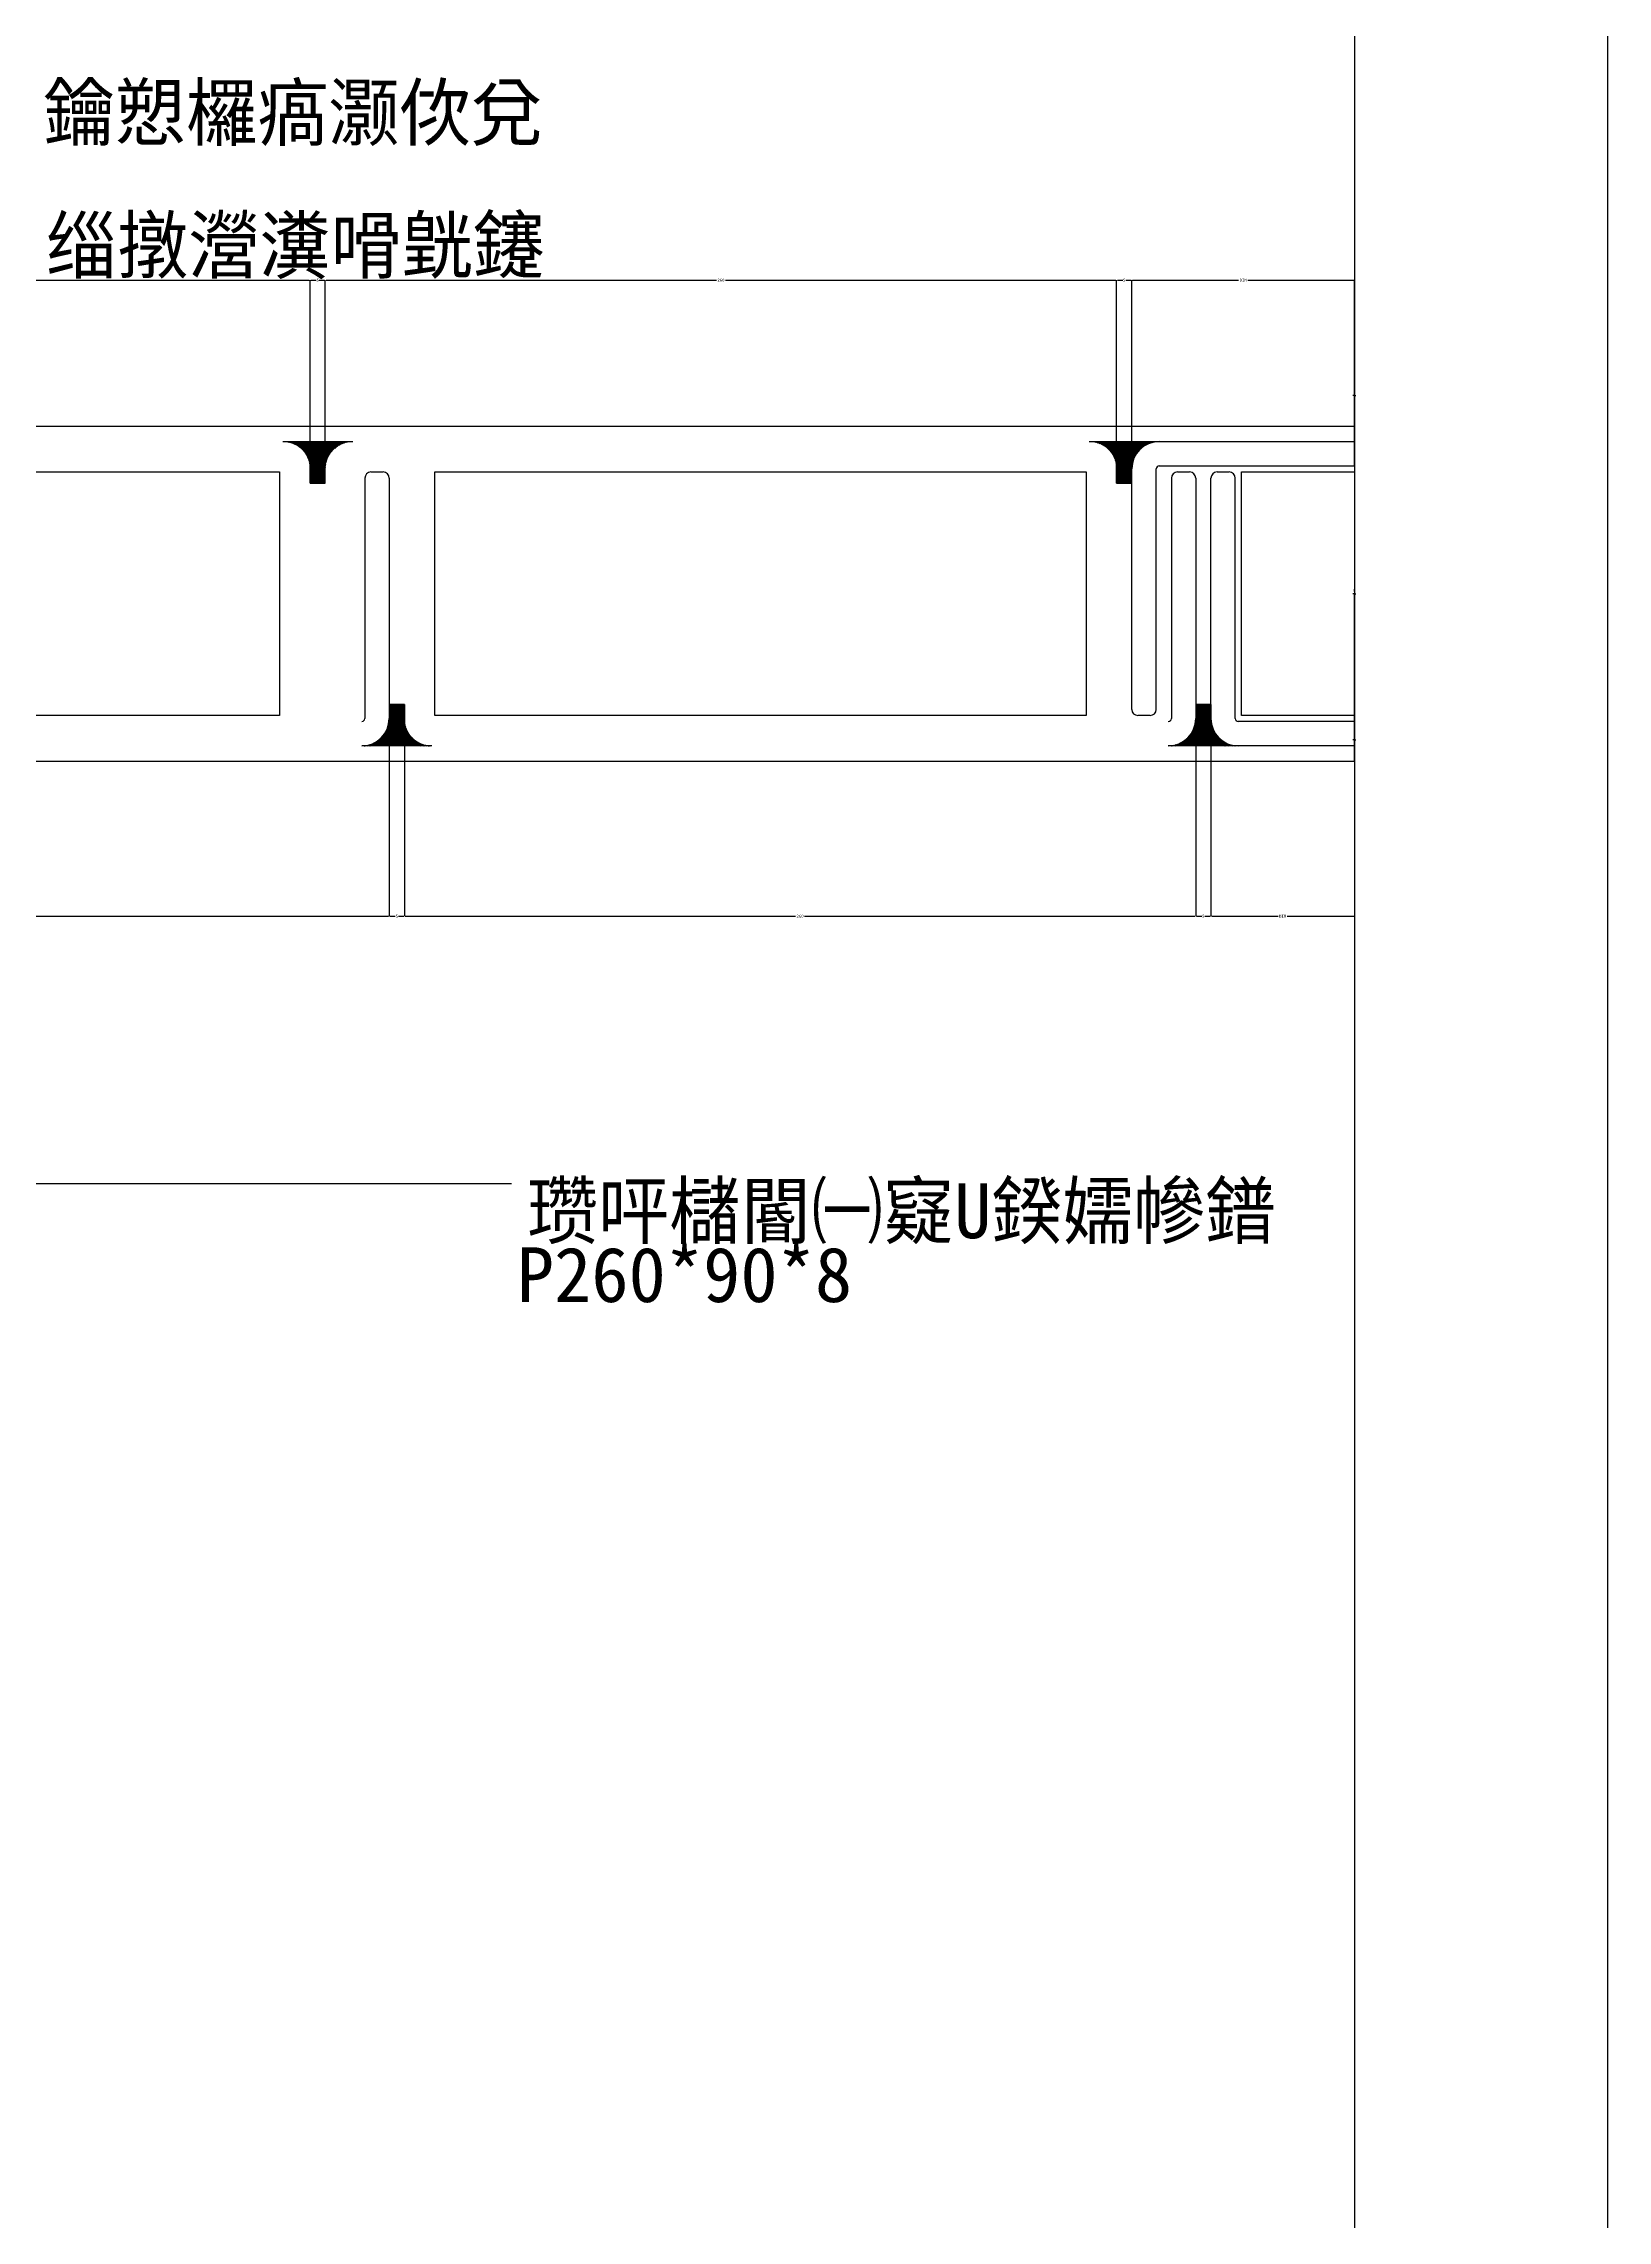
# Model space of a CAD drawing. Header units: metres. Extents: x -1248372 to 1254666, y -4709 to 22932.
# Drawn here: x 1249759 to 1250273, y 16901 to 17616 of the extents above; entities that cross this region are included whole.
import ezdxf

# ---------------------------------------------------------------- set-up
doc = ezdxf.new("R2010")
doc.units = ezdxf.units.M
doc.layers.add('A-ANNO-TEXT', color=7, linetype='Continuous')
doc.layers.add('u鐜荤拑', color=113, linetype='Continuous')
doc.dimstyles.get("Standard").update_dxf_attribs({"dimtxt": 2.5, "dimasz": 2.5, "dimexe": 1.25, "dimexo": 0.625, "dimtad": 1, "dimcen": 2.5, "dimazin": 3, "dimtfac": 1, "dimtmove": 0, "dimatfit": 3})

# ---------------------------------------------------------------- blocks, each defined once
blk = doc.blocks.new('_CLOSEDFILLED')
at = {"color": 0, "linetype": 'BYBLOCK'}
blk.add_solid([(-1, 0.2), (0, 0), (-1, -0.2)], dxfattribs=at)
blk = doc.blocks.new('*D11')
for p, q in [((1250189.67, 17500.78), (1250189.42, 17500.78)), ((1250189.92, 17490.6), (1250189.92, 17500.78)), ((1250189.92, 17485.6), (1250189.92, 17500.78)), ((1250189.92, 17500.78), (1250189.92, 17500.78)), ((1250190.17, 17500.78), (1250190.42, 17500.78))]:
    blk.add_line(p, q)
at = {"layer": 'Defpoints'}
for p in [(1250189.92, 17500.78), (1250189.92, 17490.6), (1250189.92, 17485.6)]:
    blk.add_point(p, dxfattribs=at)
at = {"layer": 'u鐜荤拑', "xscale": 0.25, "yscale": 0.25}
blk.add_blockref('_CLOSEDFILLED', (1250189.92, 17500.78), dxfattribs=at)
at = {"layer": 'u鐜荤拑', "xscale": 0.25, "yscale": 0.25, "rotation": 180}
blk.add_blockref('_CLOSEDFILLED', (1250189.92, 17500.78), dxfattribs=at)
at = {"layer": 'u鐜荤拑', "insert": (1250189.92, 17501.905), "char_height": 1, "attachment_point": 5}
blk.add_mtext('0', dxfattribs=at)
blk = doc.blocks.new('*D12')
for p, q in [((1250189.92, 17485.6), (1250189.92, 17435.6)), ((1250189.67, 17435.6), (1250189.42, 17435.6)), ((1250189.92, 17385.6), (1250189.92, 17435.6)), ((1250189.92, 17435.6), (1250189.92, 17435.6)), ((1250190.17, 17435.6), (1250190.42, 17435.6))]:
    blk.add_line(p, q)
at = {"layer": 'Defpoints'}
for p in [(1250189.92, 17485.6), (1250189.92, 17435.6), (1250189.92, 17385.6)]:
    blk.add_point(p, dxfattribs=at)
at = {"layer": 'u鐜荤拑', "xscale": 0.25, "yscale": 0.25}
blk.add_blockref('_CLOSEDFILLED', (1250189.92, 17435.6), dxfattribs=at)
at = {"layer": 'u鐜荤拑', "xscale": 0.25, "yscale": 0.25, "rotation": 180}
blk.add_blockref('_CLOSEDFILLED', (1250189.92, 17435.6), dxfattribs=at)
at = {"layer": 'u鐜荤拑', "insert": (1250189.92, 17436.725), "char_height": 1, "attachment_point": 5}
blk.add_mtext('0', dxfattribs=at)
blk = doc.blocks.new('*D13')
for p, q in [((1250189.67, 17387.59), (1250189.42, 17387.59)), ((1250189.92, 17385.6), (1250189.92, 17387.59)), ((1250189.92, 17380.6), (1250189.92, 17387.59)), ((1250189.92, 17387.59), (1250189.92, 17387.59)), ((1250190.17, 17387.59), (1250190.42, 17387.59))]:
    blk.add_line(p, q)
at = {"layer": 'Defpoints'}
for p in [(1250189.92, 17387.59), (1250189.92, 17385.6), (1250189.92, 17380.6)]:
    blk.add_point(p, dxfattribs=at)
at = {"layer": 'u鐜荤拑', "xscale": 0.25, "yscale": 0.25}
blk.add_blockref('_CLOSEDFILLED', (1250189.92, 17387.59), dxfattribs=at)
at = {"layer": 'u鐜荤拑', "xscale": 0.25, "yscale": 0.25, "rotation": 180}
blk.add_blockref('_CLOSEDFILLED', (1250189.92, 17387.59), dxfattribs=at)
at = {"layer": 'u鐜荤拑', "insert": (1250189.92, 17388.715), "char_height": 1, "attachment_point": 5}
blk.add_mtext('0', dxfattribs=at)
blk = doc.blocks.new('*D14')
for p, q in [((1250189.92, 17490.6), (1250189.92, 17435.6)), ((1250189.67, 17435.6), (1250189.42, 17435.6)), ((1250189.92, 17380.6), (1250189.92, 17435.6)), ((1250189.92, 17435.6), (1250189.92, 17435.6)), ((1250190.17, 17435.6), (1250190.42, 17435.6))]:
    blk.add_line(p, q)
at = {"layer": 'Defpoints'}
for p in [(1250189.92, 17490.6), (1250189.92, 17435.6), (1250189.92, 17380.6)]:
    blk.add_point(p, dxfattribs=at)
at = {"layer": 'u鐜荤拑', "xscale": 0.25, "yscale": 0.25}
blk.add_blockref('_CLOSEDFILLED', (1250189.92, 17435.6), dxfattribs=at)
at = {"layer": 'u鐜荤拑', "xscale": 0.25, "yscale": 0.25, "rotation": 180}
blk.add_blockref('_CLOSEDFILLED', (1250189.92, 17435.6), dxfattribs=at)
at = {"layer": 'u鐜荤拑', "insert": (1250189.92, 17436.725), "char_height": 1, "attachment_point": 5}
blk.add_mtext('0', dxfattribs=at)
blk = doc.blocks.new('*D35')
for p, q in [((1249586.77, 17471.95), (1249586.77, 17538.63)), ((1249587.02, 17538.63), (1249715.27, 17538.63)), ((1249718.27, 17538.63), (1249846.52, 17538.63)), ((1249846.77, 17471.95), (1249846.77, 17538.63))]:
    blk.add_line(p, q)
at = {"layer": 'Defpoints'}
for p in [(1249586.77, 17538.63), (1249586.77, 17471.95), (1249846.77, 17471.95)]:
    blk.add_point(p, dxfattribs=at)
at = {"layer": 'u鐜荤拑', "xscale": 0.25, "yscale": 0.25, "rotation": 180}
blk.add_blockref('_CLOSEDFILLED', (1249586.77, 17538.63), dxfattribs=at)
at = {"layer": 'u鐜荤拑', "xscale": 0.25, "yscale": 0.25}
blk.add_blockref('_CLOSEDFILLED', (1249846.77, 17538.63), dxfattribs=at)
at = {"layer": 'u鐜荤拑', "insert": (1249716.77, 17538.63), "char_height": 1, "attachment_point": 5}
blk.add_mtext('260', dxfattribs=at)
blk = doc.blocks.new('*D36')
for p, q in [((1249846.77, 17471.95), (1249846.77, 17538.63)), ((1249847.02, 17538.63), (1249848.77, 17538.63)), ((1249849.77, 17538.63), (1249851.52, 17538.63)), ((1249851.77, 17471.95), (1249851.77, 17538.63))]:
    blk.add_line(p, q)
at = {"layer": 'Defpoints'}
for p in [(1249846.77, 17538.63), (1249846.77, 17471.95), (1249851.77, 17471.95)]:
    blk.add_point(p, dxfattribs=at)
at = {"layer": 'u鐜荤拑', "xscale": 0.25, "yscale": 0.25, "rotation": 180}
blk.add_blockref('_CLOSEDFILLED', (1249846.77, 17538.63), dxfattribs=at)
at = {"layer": 'u鐜荤拑', "xscale": 0.25, "yscale": 0.25}
blk.add_blockref('_CLOSEDFILLED', (1249851.77, 17538.63), dxfattribs=at)
at = {"layer": 'u鐜荤拑', "insert": (1249849.27, 17538.63), "char_height": 1, "attachment_point": 5}
blk.add_mtext('5', dxfattribs=at)
blk = doc.blocks.new('*D37')
for p, q in [((1249851.77, 17471.95), (1249851.77, 17538.63)), ((1249852.02, 17538.63), (1249980.27, 17538.63)), ((1249983.27, 17538.63), (1250111.52, 17538.63)), ((1250111.77, 17471.95), (1250111.77, 17538.63))]:
    blk.add_line(p, q)
at = {"layer": 'Defpoints'}
for p in [(1249851.77, 17538.63), (1249851.77, 17471.95), (1250111.77, 17471.95)]:
    blk.add_point(p, dxfattribs=at)
at = {"layer": 'u鐜荤拑', "xscale": 0.25, "yscale": 0.25, "rotation": 180}
blk.add_blockref('_CLOSEDFILLED', (1249851.77, 17538.63), dxfattribs=at)
at = {"layer": 'u鐜荤拑', "xscale": 0.25, "yscale": 0.25}
blk.add_blockref('_CLOSEDFILLED', (1250111.77, 17538.63), dxfattribs=at)
at = {"layer": 'u鐜荤拑', "insert": (1249981.77, 17538.63), "char_height": 1, "attachment_point": 5}
blk.add_mtext('260', dxfattribs=at)
blk = doc.blocks.new('*D38')
for p, q in [((1250111.77, 17471.95), (1250111.77, 17538.63)), ((1250112.02, 17538.63), (1250113.77, 17538.63)), ((1250114.77, 17538.63), (1250116.52, 17538.63)), ((1250116.77, 17471.95), (1250116.77, 17538.63))]:
    blk.add_line(p, q)
at = {"layer": 'Defpoints'}
for p in [(1250111.77, 17538.63), (1250111.77, 17471.95), (1250116.77, 17471.95)]:
    blk.add_point(p, dxfattribs=at)
at = {"layer": 'u鐜荤拑', "xscale": 0.25, "yscale": 0.25, "rotation": 180}
blk.add_blockref('_CLOSEDFILLED', (1250111.77, 17538.63), dxfattribs=at)
at = {"layer": 'u鐜荤拑', "xscale": 0.25, "yscale": 0.25}
blk.add_blockref('_CLOSEDFILLED', (1250116.77, 17538.63), dxfattribs=at)
at = {"layer": 'u鐜荤拑', "insert": (1250114.27, 17538.63), "char_height": 1, "attachment_point": 5}
blk.add_mtext('5', dxfattribs=at)
blk = doc.blocks.new('*D39')
for p, q in [((1250116.77, 17471.95), (1250116.77, 17538.63)), ((1250117.02, 17538.63), (1250151.845, 17538.63)), ((1250154.845, 17538.63), (1250189.67, 17538.63)), ((1250189.92, 17477.6), (1250189.92, 17538.63))]:
    blk.add_line(p, q)
at = {"layer": 'Defpoints'}
for p in [(1250116.77, 17538.63), (1250189.92, 17477.6), (1250116.77, 17471.95)]:
    blk.add_point(p, dxfattribs=at)
at = {"layer": 'u鐜荤拑', "xscale": 0.25, "yscale": 0.25, "rotation": 180}
blk.add_blockref('_CLOSEDFILLED', (1250116.77, 17538.63), dxfattribs=at)
at = {"layer": 'u鐜荤拑', "xscale": 0.25, "yscale": 0.25}
blk.add_blockref('_CLOSEDFILLED', (1250189.92, 17538.63), dxfattribs=at)
at = {"layer": 'u鐜荤拑', "insert": (1250153.345, 17538.63), "char_height": 1, "attachment_point": 5}
blk.add_mtext('DIM', dxfattribs=at)
blk = doc.blocks.new('*D43')
for p, q in [((1249612.77, 17399.25), (1249612.77, 17329.66)), ((1249872.77, 17399.25), (1249872.77, 17329.66)), ((1249613.02, 17329.66), (1249741.27, 17329.66)), ((1249744.27, 17329.66), (1249872.52, 17329.66))]:
    blk.add_line(p, q)
at = {"layer": 'Defpoints'}
for p in [(1249612.77, 17399.25), (1249872.77, 17399.25), (1249612.77, 17329.66)]:
    blk.add_point(p, dxfattribs=at)
at = {"layer": 'u鐜荤拑', "xscale": 0.25, "yscale": 0.25, "rotation": 180}
blk.add_blockref('_CLOSEDFILLED', (1249612.77, 17329.66), dxfattribs=at)
at = {"layer": 'u鐜荤拑', "xscale": 0.25, "yscale": 0.25}
blk.add_blockref('_CLOSEDFILLED', (1249872.77, 17329.66), dxfattribs=at)
at = {"layer": 'u鐜荤拑', "insert": (1249742.77, 17329.66), "char_height": 1, "attachment_point": 5}
blk.add_mtext('260', dxfattribs=at)
blk = doc.blocks.new('*D44')
for p, q in [((1249872.77, 17399.25), (1249872.77, 17329.66)), ((1249877.77, 17399.25), (1249877.77, 17329.66)), ((1249873.02, 17329.66), (1249874.77, 17329.66)), ((1249875.77, 17329.66), (1249877.52, 17329.66))]:
    blk.add_line(p, q)
at = {"layer": 'Defpoints'}
for p in [(1249872.77, 17399.25), (1249877.77, 17399.25), (1249872.77, 17329.66)]:
    blk.add_point(p, dxfattribs=at)
at = {"layer": 'u鐜荤拑', "xscale": 0.25, "yscale": 0.25, "rotation": 180}
blk.add_blockref('_CLOSEDFILLED', (1249872.77, 17329.66), dxfattribs=at)
at = {"layer": 'u鐜荤拑', "xscale": 0.25, "yscale": 0.25}
blk.add_blockref('_CLOSEDFILLED', (1249877.77, 17329.66), dxfattribs=at)
at = {"layer": 'u鐜荤拑', "insert": (1249875.27, 17329.66), "char_height": 1, "attachment_point": 5}
blk.add_mtext('5', dxfattribs=at)
blk = doc.blocks.new('*D45')
for p, q in [((1249877.77, 17399.25), (1249877.77, 17329.66)), ((1250137.77, 17399.25), (1250137.77, 17329.66)), ((1249878.02, 17329.66), (1250006.27, 17329.66)), ((1250009.27, 17329.66), (1250137.52, 17329.66))]:
    blk.add_line(p, q)
at = {"layer": 'Defpoints'}
for p in [(1249877.77, 17399.25), (1250137.77, 17399.25), (1249877.77, 17329.66)]:
    blk.add_point(p, dxfattribs=at)
at = {"layer": 'u鐜荤拑', "xscale": 0.25, "yscale": 0.25, "rotation": 180}
blk.add_blockref('_CLOSEDFILLED', (1249877.77, 17329.66), dxfattribs=at)
at = {"layer": 'u鐜荤拑', "xscale": 0.25, "yscale": 0.25}
blk.add_blockref('_CLOSEDFILLED', (1250137.77, 17329.66), dxfattribs=at)
at = {"layer": 'u鐜荤拑', "insert": (1250007.77, 17329.66), "char_height": 1, "attachment_point": 5}
blk.add_mtext('260', dxfattribs=at)
blk = doc.blocks.new('*D46')
for p, q in [((1250137.77, 17399.25), (1250137.77, 17329.66)), ((1250142.77, 17399.25), (1250142.77, 17329.66)), ((1250138.02, 17329.66), (1250139.77, 17329.66)), ((1250140.77, 17329.66), (1250142.52, 17329.66))]:
    blk.add_line(p, q)
at = {"layer": 'Defpoints'}
for p in [(1250137.77, 17399.25), (1250142.77, 17399.25), (1250137.77, 17329.66)]:
    blk.add_point(p, dxfattribs=at)
at = {"layer": 'u鐜荤拑', "xscale": 0.25, "yscale": 0.25, "rotation": 180}
blk.add_blockref('_CLOSEDFILLED', (1250137.77, 17329.66), dxfattribs=at)
at = {"layer": 'u鐜荤拑', "xscale": 0.25, "yscale": 0.25}
blk.add_blockref('_CLOSEDFILLED', (1250142.77, 17329.66), dxfattribs=at)
at = {"layer": 'u鐜荤拑', "insert": (1250140.27, 17329.66), "char_height": 1, "attachment_point": 5}
blk.add_mtext('5', dxfattribs=at)
blk = doc.blocks.new('*D47')
for p, q in [((1250142.77, 17399.25), (1250142.77, 17329.66)), ((1250189.92, 17393.6), (1250189.92, 17329.66)), ((1250143.02, 17329.66), (1250164.845, 17329.66)), ((1250167.845, 17329.66), (1250189.67, 17329.66))]:
    blk.add_line(p, q)
at = {"layer": 'Defpoints'}
for p in [(1250142.77, 17399.25), (1250189.92, 17393.6), (1250142.77, 17329.66)]:
    blk.add_point(p, dxfattribs=at)
at = {"layer": 'u鐜荤拑', "xscale": 0.25, "yscale": 0.25, "rotation": 180}
blk.add_blockref('_CLOSEDFILLED', (1250142.77, 17329.66), dxfattribs=at)
at = {"layer": 'u鐜荤拑', "xscale": 0.25, "yscale": 0.25}
blk.add_blockref('_CLOSEDFILLED', (1250189.92, 17329.66), dxfattribs=at)
at = {"layer": 'u鐜荤拑', "insert": (1250166.345, 17329.66), "char_height": 1, "attachment_point": 5}
blk.add_mtext('DIM', dxfattribs=at)

msp = doc.modelspace()

# ---------------------------------------------------------------- hatches: boundary and pattern name
at = {"layer": 'u鐜荤拑'}
h = msp.add_hatch(dxfattribs=at)
h.set_pattern_fill('SOLID')
h.paths.add_polyline_path([(1249860.77, 17485.6), (1249837.77, 17485.6, -0.41), (1249846.77, 17476.6), (1249846.77, 17471.95), (1249851.77, 17471.95), (1249851.77, 17476.6, -0.41)])
h = msp.add_hatch(dxfattribs=at)
h.set_pattern_fill('SOLID')
h.paths.add_polyline_path([(1250125.77, 17485.6), (1250102.77, 17485.6, -0.41), (1250111.77, 17476.6), (1250111.77, 17471.95), (1250116.77, 17471.95), (1250116.77, 17476.6, -0.41)])
h = msp.add_hatch(dxfattribs=at)
h.set_pattern_fill('SOLID')
h.paths.add_polyline_path([(1249863.77, 17385.6), (1249886.77, 17385.6, -0.41), (1249877.77, 17394.6), (1249877.77, 17399.25), (1249872.77, 17399.25), (1249872.77, 17394.6, -0.41)])
h = msp.add_hatch(dxfattribs=at)
h.set_pattern_fill('SOLID')
h.paths.add_polyline_path([(1250128.77, 17385.6), (1250151.77, 17385.6, -0.41), (1250142.77, 17394.6), (1250142.77, 17399.25), (1250137.77, 17399.25), (1250137.77, 17394.6, -0.41)])

# ---------------------------------------------------------------- linework, layer by layer
msp.add_lwpolyline([(1247432.96, 17975.65), (1250273.06, 17975.65), (1250273.06, 15946.36), (1247432.96, 15946.36)], close=True)
for p, q in [((1249316.77, 17490.6), (1250189.92, 17490.6)), ((1250125.77, 17485.6), (1250189.92, 17485.6)), ((1249866.77, 17475.6), (1249870.77, 17475.6)), ((1250116.77, 17397.6), (1250116.77, 17476.6)), ((1250124.77, 17397.6), (1250124.77, 17476.6)), ((1250125.77, 17477.6), (1250189.92, 17477.6)), ((1250131.77, 17475.6), (1250135.77, 17475.6)), ((1250144.77, 17475.6), (1250148.77, 17475.6)), ((1249864.77, 17473.6), (1249864.77, 17394.6)), ((1249872.77, 17473.6), (1249872.77, 17394.6)), ((1250129.77, 17473.6), (1250129.77, 17394.6)), ((1250137.77, 17473.6), (1250137.77, 17394.6)), ((1250142.77, 17394.6), (1250142.77, 17473.6)), ((1250150.77, 17394.6), (1250150.77, 17473.6)), ((1250122.77, 17395.6), (1250118.77, 17395.6)), ((1250189.92, 17393.6), (1250151.77, 17393.6)), ((1250189.92, 17385.6), (1250151.77, 17385.6)), ((1249426.77, 17380.6), (1250189.92, 17380.6))]:
    msp.add_line(p, q, dxfattribs=at)
for points in [[(1249116.77, 17690.6), (1250189.92, 17690.6), (1250189.92, 16563.56), (1249116.77, 16563.56)], [(1249622.77, 17475.6), (1249836.77, 17475.6), (1249836.77, 17395.6), (1249622.77, 17395.6)], [(1249887.77, 17475.6), (1250101.77, 17475.6), (1250101.77, 17395.6), (1249887.77, 17395.6)]]:
    msp.add_lwpolyline(points, close=True, dxfattribs=at)
for points in [[(1249837.77, 17485.6), (1249860.77, 17485.6)], [(1250102.77, 17485.6), (1250125.77, 17485.6)], [(1250189.92, 17395.6), (1250152.77, 17395.6), (1250152.77, 17475.6), (1250189.92, 17475.6)], [(1249846.77, 17471.95), (1249851.77, 17471.95)], [(1250111.77, 17471.95), (1250116.77, 17471.95)], [(1249877.77, 17399.25), (1249872.77, 17399.25)], [(1250142.77, 17399.25), (1250137.77, 17399.25)], [(1249886.77, 17385.6), (1249863.77, 17385.6)], [(1250151.77, 17385.6), (1250128.77, 17385.6)]]:
    msp.add_lwpolyline(points, dxfattribs=at)
for centre, radius, start, end in [((1250125.77, 17476.6), 9, 90, 180), ((1249866.77, 17473.6), 2, 90, 180), ((1249870.77, 17473.6), 2, 0, 90), ((1250125.77, 17476.6), 1, 90, 180), ((1250131.77, 17473.6), 2, 90, 180), ((1250135.77, 17473.6), 2, 0, 90), ((1250144.77, 17473.6), 2, 90, 180), ((1250148.77, 17473.6), 2, 0, 90), ((1250118.77, 17397.6), 2, 180, 270), ((1250122.77, 17397.6), 2, 270, 0), ((1249863.77, 17394.6), 1, 270, 0), ((1249863.77, 17394.6), 9, 270, 0), ((1250128.77, 17394.6), 1, 270, 0), ((1250128.77, 17394.6), 9, 270, 0), ((1250151.77, 17394.6), 9, 180, 270), ((1250151.77, 17394.6), 1, 180, 270)]:
    msp.add_arc(centre, radius, start, end, dxfattribs=at)

# ---------------------------------------------------------------- texts
at = {"layer": 'A-ANNO-TEXT'}
msp.add_text('P260*90*8', height=18, dxfattribs=at).set_placement((1249914.68, 17202.87))
at = {"layer": 'u鐜荤拑', "char_height": 18, "attachment_point": 1}
for s, insert in [('鑰愬欏瘑灏佽兌', (1249759.2, 17602.73)), ('缁撴瀯瀵嗗皝鑳', (1249759.9, 17559.13)), ('瓒呯櫧閽㈠寲U鍨嬬幓鐠', (1249917.97, 17241.86))]:
    msp.add_mtext(s, dxfattribs=dict(at, insert=insert))

# ---------------------------------------------------------------- dimensions: what is measured, and where the dimension line sits
at = {"layer": 'u鐜荤拑'}
for base, p1, p2, picture, middle in [((1249586.77, 17538.63), (1249586.77, 17471.95), (1249846.77, 17471.95), '*D35', (1249716.77, 17538.63)), ((1249846.77, 17538.63), (1249846.77, 17471.95), (1249851.77, 17471.95), '*D36', (1249849.27, 17538.63)), ((1249851.77, 17538.63), (1249851.77, 17471.95), (1250111.77, 17471.95), '*D37', (1249981.77, 17538.63)), ((1250111.77, 17538.63), (1250111.77, 17471.95), (1250116.77, 17471.95), '*D38', (1250114.27, 17538.63)), ((1250189.92, 17500.78), (1250189.92, 17490.6), (1250189.92, 17485.6), '*D11', (1250189.92, 17501.905)), ((1250189.92, 17435.6), (1250189.92, 17490.6), (1250189.92, 17380.6), '*D14', (1250189.92, 17436.725)), ((1250189.92, 17435.6), (1250189.92, 17485.6), (1250189.92, 17385.6), '*D12', (1250189.92, 17436.725)), ((1249612.77, 17329.66), (1249612.77, 17399.25), (1249872.77, 17399.25), '*D43', (1249742.77, 17329.66)), ((1249872.77, 17329.66), (1249872.77, 17399.25), (1249877.77, 17399.25), '*D44', (1249875.27, 17329.66)), ((1249877.77, 17329.66), (1249877.77, 17399.25), (1250137.77, 17399.25), '*D45', (1250007.77, 17329.66)), ((1250137.77, 17329.66), (1250137.77, 17399.25), (1250142.77, 17399.25), '*D46', (1250140.27, 17329.66)), ((1250189.92, 17387.59), (1250189.92, 17385.6), (1250189.92, 17380.6), '*D13', (1250189.92, 17388.715))]:
    dim = msp.add_linear_dim(base=base, p1=p1, p2=p2, dimstyle='Standard', dxfattribs=at)
    dim.commit()
    dim.dimension.update_dxf_attribs({"geometry": picture, "text_midpoint": middle})
for base, p1, p2, picture, middle in [((1250116.77, 17538.63), (1250116.77, 17471.95), (1250189.92, 17477.6), '*D39', (1250153.345, 17538.63)), ((1250142.77, 17329.66), (1250142.77, 17399.25), (1250189.92, 17393.6), '*D47', (1250166.345, 17329.66))]:
    dim = msp.add_linear_dim(base=base, p1=p1, p2=p2, text='DIM', dimstyle='Standard', dxfattribs=at)
    dim.commit()
    dim.dimension.update_dxf_attribs({"geometry": picture, "text_midpoint": middle})

# ---------------------------------------------------------------- leaders
msp.add_leader([(1249732.27, 17385.6), (1249732.27, 17241.86), (1249912.97, 17241.86)], dimstyle='Standard', dxfattribs=at)

doc.saveas('drawing.dxf')
